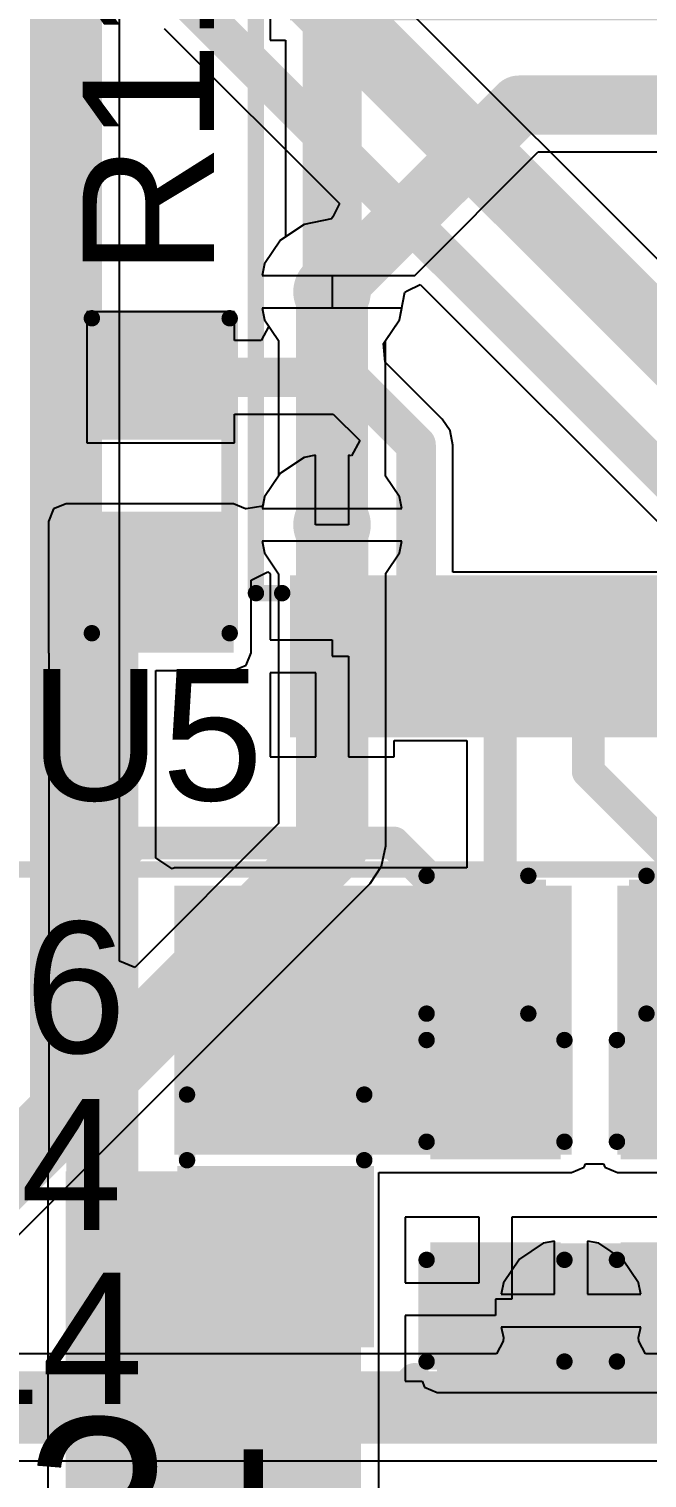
# Model space of a CAD drawing. Header units: millimetres. Extents: x -0.26 to 4.68, y -0.29 to 2.93.
# Drawn here: x 2.2447 to 2.433, y 0.4534 to 0.8951 of the extents above; entities that cross this region are included whole.
import ezdxf

# ---------------------------------------------------------------- set-up
doc = ezdxf.new("R2010")
doc.units = ezdxf.units.MM
doc.header["$MEASUREMENT"] = 0
for name, color, linetype in [('BottomLayer', 5, 'Continuous'), ('BottomSolder', 6, 'Continuous'), ('Mechanical1', 6, 'Continuous'), ('TopLayer', 1, 'Continuous'), ('TopOverlay', 2, 'Continuous'), ('TopPaste', 8, 'Continuous'), ('TopSolder', 216, 'Continuous'), ('ViaHoleLayer', 16, 'Continuous')]:
    doc.layers.add(name, color=color, linetype=linetype)
doc.styles.add('Arial', font='arial.ttf', dxfattribs={"height": 0.2})

# ---------------------------------------------------------------- blocks, each defined once
blk = doc.blocks.new('14_TSSOP_32')
at = {"layer": 'TopLayer'}
for points in [[(-0.12992, 0.08563), (-0.08858, 0.08563), (-0.08858, 0.06791), (-0.12992, 0.06791)], [(0.08858, 0.08563), (0.12992, 0.08563), (0.12992, 0.06791), (0.08858, 0.06791)], [(-0.12992, 0.06004), (-0.08858, 0.06004), (-0.08858, 0.04232), (-0.12992, 0.04232)], [(0.08858, 0.06004), (0.12992, 0.06004), (0.12992, 0.04232), (0.08858, 0.04232)], [(-0.12992, 0.03445), (-0.08858, 0.03445), (-0.08858, 0.01673), (-0.12992, 0.01673)], [(0.08858, 0.03445), (0.12992, 0.03445), (0.12992, 0.01673), (0.08858, 0.01673)], [(-0.12992, 0.00886), (-0.08858, 0.00886), (-0.08858, -0.00886), (-0.12992, -0.00886)], [(0.08858, 0.00886), (0.12992, 0.00886), (0.12992, -0.00886), (0.08858, -0.00886)], [(-0.12992, -0.01673), (-0.08858, -0.01673), (-0.08858, -0.03445), (-0.12992, -0.03445)], [(0.08858, -0.01673), (0.12992, -0.01673), (0.12992, -0.03445), (0.08858, -0.03445)], [(-0.12992, -0.04232), (-0.08858, -0.04232), (-0.08858, -0.06004), (-0.12992, -0.06004)], [(0.08858, -0.04232), (0.12992, -0.04232), (0.12992, -0.06004), (0.08858, -0.06004)], [(-0.12992, -0.06791), (-0.08858, -0.06791), (-0.08858, -0.08563), (-0.12992, -0.08563)], [(0.08858, -0.06791), (0.12992, -0.06791), (0.12992, -0.08563), (0.08858, -0.08563)]]:
    blk.add_hatch(color=1, dxfattribs=at).paths.add_polyline_path(points)
at = {"layer": 'TopOverlay'}
blk.add_hatch(color=2, dxfattribs=at).paths.add_polyline_path([(-0.08403, 0.068), (-0.07303, 0.068), (-0.07303, 0.086), (-0.08403, 0.086)])
at = {"layer": 'TopPaste'}
for points in [[(-0.12992, 0.08563), (-0.08858, 0.08563), (-0.08858, 0.06791), (-0.12992, 0.06791)], [(0.08858, 0.08563), (0.12992, 0.08563), (0.12992, 0.06791), (0.08858, 0.06791)], [(-0.12992, 0.06004), (-0.08858, 0.06004), (-0.08858, 0.04232), (-0.12992, 0.04232)], [(0.08858, 0.06004), (0.12992, 0.06004), (0.12992, 0.04232), (0.08858, 0.04232)], [(-0.12992, 0.03445), (-0.08858, 0.03445), (-0.08858, 0.01673), (-0.12992, 0.01673)], [(0.08858, 0.03445), (0.12992, 0.03445), (0.12992, 0.01673), (0.08858, 0.01673)], [(-0.12992, 0.00886), (-0.08858, 0.00886), (-0.08858, -0.00886), (-0.12992, -0.00886)], [(0.08858, 0.00886), (0.12992, 0.00886), (0.12992, -0.00886), (0.08858, -0.00886)], [(-0.12992, -0.01673), (-0.08858, -0.01673), (-0.08858, -0.03445), (-0.12992, -0.03445)], [(0.08858, -0.01673), (0.12992, -0.01673), (0.12992, -0.03445), (0.08858, -0.03445)], [(-0.12992, -0.04232), (-0.08858, -0.04232), (-0.08858, -0.06004), (-0.12992, -0.06004)], [(0.08858, -0.04232), (0.12992, -0.04232), (0.12992, -0.06004), (0.08858, -0.06004)], [(-0.12992, -0.06791), (-0.08858, -0.06791), (-0.08858, -0.08563), (-0.12992, -0.08563)], [(0.08858, -0.06791), (0.12992, -0.06791), (0.12992, -0.08563), (0.08858, -0.08563)]]:
    blk.add_hatch(color=8, dxfattribs=at).paths.add_polyline_path(points)
at = {"layer": 'TopSolder'}
for points in [[(-0.13392, 0.08963), (-0.08458, 0.08963), (-0.08458, 0.06391), (-0.13392, 0.06391)], [(0.08458, 0.08963), (0.13392, 0.08963), (0.13392, 0.06391), (0.08458, 0.06391)], [(-0.13392, 0.06404), (-0.08458, 0.06404), (-0.08458, 0.03832), (-0.13392, 0.03832)], [(0.08458, 0.06404), (0.13392, 0.06404), (0.13392, 0.03832), (0.08458, 0.03832)], [(-0.13392, 0.03845), (-0.08458, 0.03845), (-0.08458, 0.01273), (-0.13392, 0.01273)], [(0.08458, 0.03845), (0.13392, 0.03845), (0.13392, 0.01273), (0.08458, 0.01273)], [(-0.13392, 0.01286), (-0.08458, 0.01286), (-0.08458, -0.01286), (-0.13392, -0.01286)], [(0.08458, 0.01286), (0.13392, 0.01286), (0.13392, -0.01286), (0.08458, -0.01286)], [(-0.13392, -0.01273), (-0.08458, -0.01273), (-0.08458, -0.03845), (-0.13392, -0.03845)], [(0.08458, -0.01273), (0.13392, -0.01273), (0.13392, -0.03845), (0.08458, -0.03845)], [(-0.13392, -0.03832), (-0.08458, -0.03832), (-0.08458, -0.06404), (-0.13392, -0.06404)], [(0.08458, -0.03832), (0.13392, -0.03832), (0.13392, -0.06404), (0.08458, -0.06404)], [(-0.13392, -0.06391), (-0.08458, -0.06391), (-0.08458, -0.08963), (-0.13392, -0.08963)], [(0.08458, -0.06391), (0.13392, -0.06391), (0.13392, -0.08963), (0.08458, -0.08963)]]:
    blk.add_hatch(color=216, dxfattribs=at).paths.add_polyline_path(points)
at = {"layer": 'TopOverlay'}
for points, const_width in [([(-0.09, 0.1), (-0.09, 0.092)], 0.005), ([(-0.09, 0.1), (0.09, 0.1)], 0.005), ([(0.09, 0.1), (0.09, 0.092)], 0.005), ([(-0.141, 0.082), (-0.141, 0.072)], 0.00787), ([(-0.141, 0.082), (-0.136, 0.077)], 0.00787), ([(-0.136, 0.077), (-0.141, 0.072)], 0.00787), ([(-0.09, -0.092), (-0.09, -0.1)], 0.005), ([(0.09, -0.092), (0.09, -0.1)], 0.005), ([(-0.09, -0.1), (0.09, -0.1)], 0.005)]:
    blk.add_lwpolyline(points, dxfattribs=dict(at, const_width=const_width))
for points, const_width in [([(-0.09125, 0.1, 1), (-0.08875, 0.1, 1)], 0.0025), ([(-0.09125, 0.1, 1), (-0.08875, 0.1, 1)], 0.0025), ([(0.08875, 0.1, 1), (0.09125, 0.1, 1)], 0.0025), ([(0.08875, 0.1, 1), (0.09125, 0.1, 1)], 0.0025), ([(-0.09125, 0.092, 1), (-0.08875, 0.092, 1)], 0.0025), ([(0.08875, 0.092, 1), (0.09125, 0.092, 1)], 0.0025), ([(-0.14297, 0.082, 1), (-0.13903, 0.082, 1)], 0.00394), ([(-0.14297, 0.082, 1), (-0.13903, 0.082, 1)], 0.00394), ([(-0.13797, 0.077, 1), (-0.13403, 0.077, 1)], 0.00394), ([(-0.13797, 0.077, 1), (-0.13403, 0.077, 1)], 0.00394), ([(-0.14297, 0.072, 1), (-0.13903, 0.072, 1)], 0.00394), ([(-0.14297, 0.072, 1), (-0.13903, 0.072, 1)], 0.00394), ([(-0.09125, -0.092, 1), (-0.08875, -0.092, 1)], 0.0025), ([(0.08875, -0.092, 1), (0.09125, -0.092, 1)], 0.0025), ([(-0.09125, -0.1, 1), (-0.08875, -0.1, 1)], 0.0025), ([(-0.09125, -0.1, 1), (-0.08875, -0.1, 1)], 0.0025), ([(0.08875, -0.1, 1), (0.09125, -0.1, 1)], 0.0025), ([(0.08875, -0.1, 1), (0.09125, -0.1, 1)], 0.0025)]:
    blk.add_lwpolyline(points, format="xyb", close=True, dxfattribs=dict(at, const_width=const_width))
blk = doc.blocks.new('R___0603_72')
at = {"layer": 'TopLayer'}
for points in [[(-0.015, 0.0175), (-0.015, -0.0175), (-0.045, -0.0175), (-0.045, 0.0175)], [(0.045, 0.0175), (0.045, -0.0175), (0.015, -0.0175), (0.015, 0.0175)]]:
    blk.add_hatch(color=1, dxfattribs=at).paths.add_polyline_path(points)
at = {"layer": 'TopPaste'}
for points in [[(-0.015, 0.0175), (-0.015, -0.0175), (-0.045, -0.0175), (-0.045, 0.0175)], [(0.045, 0.0175), (0.045, -0.0175), (0.015, -0.0175), (0.015, 0.0175)]]:
    blk.add_hatch(color=8, dxfattribs=at).paths.add_polyline_path(points)
at = {"layer": 'TopSolder'}
for points in [[(-0.011, 0.0215), (-0.011, -0.0215), (-0.049, -0.0215), (-0.049, 0.0215)], [(0.049, 0.0215), (0.049, -0.0215), (0.011, -0.0215), (0.011, 0.0215)]]:
    blk.add_hatch(color=216, dxfattribs=at).paths.add_polyline_path(points)
at = {"layer": 'TopOverlay', "const_width": 0.005}
for points in [[(-0.048, 0.021), (0.048, 0.021)], [(-0.048, 0.021), (-0.048, -0.021)], [(0.048, 0.021), (0.048, -0.021)], [(-0.048, -0.021), (0.048, -0.021)]]:
    blk.add_lwpolyline(points, dxfattribs=at)
at = {"layer": 'TopOverlay', "const_width": 0.0025}
for points in [[(-0.04925, 0.021, 1), (-0.04675, 0.021, 1)], [(-0.04925, 0.021, 1), (-0.04675, 0.021, 1)], [(0.04675, 0.021, 1), (0.04925, 0.021, 1)], [(0.04675, 0.021, 1), (0.04925, 0.021, 1)], [(-0.04925, -0.021, 1), (-0.04675, -0.021, 1)], [(-0.04925, -0.021, 1), (-0.04675, -0.021, 1)], [(0.04675, -0.021, 1), (0.04925, -0.021, 1)], [(0.04675, -0.021, 1), (0.04925, -0.021, 1)]]:
    blk.add_lwpolyline(points, format="xyb", close=True, dxfattribs=at)
blk = doc.blocks.new('ZIO_101954_95')
at = {"layer": 'Mechanical1', "const_width": 0.005}
blk.add_lwpolyline([(-0.719, -1.74), (0.719, -1.74)], dxfattribs=at)
blk = doc.blocks.new('1_5_____RGB_OLED_97')
at = {"layer": 'Mechanical1', "const_width": 0.005}
blk.add_lwpolyline([(-0.74, 0.11), (-0.74, -1.666)], dxfattribs=at)
blk = doc.blocks.new('I___0805_115')
at = {"layer": 'TopLayer'}
for points in [[(-0.06299, 0.02598), (-0.01575, 0.02598), (-0.01575, -0.02598), (-0.06299, -0.02598)], [(0.01575, 0.02598), (0.06299, 0.02598), (0.06299, -0.02598), (0.01575, -0.02598)]]:
    blk.add_hatch(color=1, dxfattribs=at).paths.add_polyline_path(points)
at = {"layer": 'TopPaste'}
for points in [[(-0.06299, 0.02598), (-0.01575, 0.02598), (-0.01575, -0.02598), (-0.06299, -0.02598)], [(0.01575, 0.02598), (0.06299, 0.02598), (0.06299, -0.02598), (0.01575, -0.02598)]]:
    blk.add_hatch(color=8, dxfattribs=at).paths.add_polyline_path(points)
at = {"layer": 'TopSolder'}
for points in [[(-0.06699, 0.02998), (-0.01175, 0.02998), (-0.01175, -0.02998), (-0.06699, -0.02998)], [(0.01175, 0.02998), (0.06699, 0.02998), (0.06699, -0.02998), (0.01175, -0.02998)]]:
    blk.add_hatch(color=216, dxfattribs=at).paths.add_polyline_path(points)
at = {"layer": 'TopOverlay', "const_width": 0.005}
for points in [[(-0.01, 0.027), (0.01, 0.027)], [(-0.01, -0.027), (0.01, -0.027)]]:
    blk.add_lwpolyline(points, dxfattribs=at)
at = {"layer": 'TopOverlay', "const_width": 0.0025}
for points in [[(-0.01125, 0.027, 1), (-0.00875, 0.027, 1)], [(0.00875, 0.027, 1), (0.01125, 0.027, 1)], [(-0.01125, -0.027, 1), (-0.00875, -0.027, 1)], [(0.00875, -0.027, 1), (0.01125, -0.027, 1)]]:
    blk.add_lwpolyline(points, format="xyb", close=True, dxfattribs=at)
blk = doc.blocks.new('C___0603_183')
at = {"layer": 'TopLayer'}
for points in [[(-0.015, 0.0175), (-0.015, -0.0175), (-0.045, -0.0175), (-0.045, 0.0175)], [(0.045, 0.0175), (0.045, -0.0175), (0.015, -0.0175), (0.015, 0.0175)]]:
    blk.add_hatch(color=1, dxfattribs=at).paths.add_polyline_path(points)
at = {"layer": 'TopPaste'}
for points in [[(-0.015, 0.0175), (-0.015, -0.0175), (-0.045, -0.0175), (-0.045, 0.0175)], [(0.045, 0.0175), (0.045, -0.0175), (0.015, -0.0175), (0.015, 0.0175)]]:
    blk.add_hatch(color=8, dxfattribs=at).paths.add_polyline_path(points)
at = {"layer": 'TopSolder'}
for points in [[(-0.01264, 0.01986), (-0.01264, -0.01986), (-0.04736, -0.01986), (-0.04736, 0.01986)], [(0.04736, 0.01986), (0.04736, -0.01986), (0.01264, -0.01986), (0.01264, 0.01986)]]:
    blk.add_hatch(color=216, dxfattribs=at).paths.add_polyline_path(points)
at = {"layer": 'TopOverlay', "const_width": 0.005}
for points in [[(-0.018, 0.021), (-0.049, 0.021)], [(-0.049, -0.021), (-0.049, 0.021)], [(0.049, 0.021), (0.018, 0.021)], [(0.049, -0.021), (0.049, 0.021)], [(-0.018, -0.021), (-0.049, -0.021)], [(0.049, -0.021), (0.018, -0.021)]]:
    blk.add_lwpolyline(points, dxfattribs=at)
at = {"layer": 'TopOverlay', "const_width": 0.0025}
for points in [[(-0.05025, 0.021, 1), (-0.04775, 0.021, 1)], [(-0.05025, 0.021, 1), (-0.04775, 0.021, 1)], [(-0.01925, 0.021, 1), (-0.01675, 0.021, 1)], [(0.01675, 0.021, 1), (0.01925, 0.021, 1)], [(0.04775, 0.021, 1), (0.05025, 0.021, 1)], [(0.04775, 0.021, 1), (0.05025, 0.021, 1)], [(-0.05025, -0.021, 1), (-0.04775, -0.021, 1)], [(-0.05025, -0.021, 1), (-0.04775, -0.021, 1)], [(-0.01925, -0.021, 1), (-0.01675, -0.021, 1)], [(0.01675, -0.021, 1), (0.01925, -0.021, 1)], [(0.04775, -0.021, 1), (0.05025, -0.021, 1)], [(0.04775, -0.021, 1), (0.05025, -0.021, 1)]]:
    blk.add_lwpolyline(points, format="xyb", close=True, dxfattribs=at)
blk = doc.blocks.new('C___0603_185')
at = {"layer": 'TopLayer'}
for points in [[(-0.015, 0.0175), (-0.015, -0.0175), (-0.045, -0.0175), (-0.045, 0.0175)], [(0.045, 0.0175), (0.045, -0.0175), (0.015, -0.0175), (0.015, 0.0175)]]:
    blk.add_hatch(color=1, dxfattribs=at).paths.add_polyline_path(points)
at = {"layer": 'TopPaste'}
for points in [[(-0.015, 0.0175), (-0.015, -0.0175), (-0.045, -0.0175), (-0.045, 0.0175)], [(0.045, 0.0175), (0.045, -0.0175), (0.015, -0.0175), (0.015, 0.0175)]]:
    blk.add_hatch(color=8, dxfattribs=at).paths.add_polyline_path(points)
at = {"layer": 'TopSolder'}
for points in [[(-0.01264, 0.01986), (-0.01264, -0.01986), (-0.04736, -0.01986), (-0.04736, 0.01986)], [(0.04736, 0.01986), (0.04736, -0.01986), (0.01264, -0.01986), (0.01264, 0.01986)]]:
    blk.add_hatch(color=216, dxfattribs=at).paths.add_polyline_path(points)
at = {"layer": 'TopOverlay', "const_width": 0.005}
for points in [[(-0.049, 0.021), (-0.018, 0.021)], [(-0.049, -0.021), (-0.049, 0.021)], [(0.018, 0.021), (0.049, 0.021)], [(0.049, -0.021), (0.049, 0.021)], [(-0.049, -0.021), (-0.018, -0.021)], [(0.018, -0.021), (0.049, -0.021)]]:
    blk.add_lwpolyline(points, dxfattribs=at)
at = {"layer": 'TopOverlay', "const_width": 0.0025}
for points in [[(-0.05025, 0.021, 1), (-0.04775, 0.021, 1)], [(-0.05025, 0.021, 1), (-0.04775, 0.021, 1)], [(-0.01925, 0.021, 1), (-0.01675, 0.021, 1)], [(0.01675, 0.021, 1), (0.01925, 0.021, 1)], [(0.04775, 0.021, 1), (0.05025, 0.021, 1)], [(0.04775, 0.021, 1), (0.05025, 0.021, 1)], [(-0.05025, -0.021, 1), (-0.04775, -0.021, 1)], [(-0.05025, -0.021, 1), (-0.04775, -0.021, 1)], [(-0.01925, -0.021, 1), (-0.01675, -0.021, 1)], [(0.01675, -0.021, 1), (0.01925, -0.021, 1)], [(0.04775, -0.021, 1), (0.05025, -0.021, 1)], [(0.04775, -0.021, 1), (0.05025, -0.021, 1)]]:
    blk.add_lwpolyline(points, format="xyb", close=True, dxfattribs=at)
blk = doc.blocks.new('C___0603_187')
at = {"layer": 'TopLayer'}
for points in [[(-0.015, 0.0175), (-0.015, -0.0175), (-0.045, -0.0175), (-0.045, 0.0175)], [(0.045, 0.0175), (0.045, -0.0175), (0.015, -0.0175), (0.015, 0.0175)]]:
    blk.add_hatch(color=1, dxfattribs=at).paths.add_polyline_path(points)
at = {"layer": 'TopPaste'}
for points in [[(-0.015, 0.0175), (-0.015, -0.0175), (-0.045, -0.0175), (-0.045, 0.0175)], [(0.045, 0.0175), (0.045, -0.0175), (0.015, -0.0175), (0.015, 0.0175)]]:
    blk.add_hatch(color=8, dxfattribs=at).paths.add_polyline_path(points)
at = {"layer": 'TopSolder'}
for points in [[(-0.01264, 0.01986), (-0.01264, -0.01986), (-0.04736, -0.01986), (-0.04736, 0.01986)], [(0.04736, 0.01986), (0.04736, -0.01986), (0.01264, -0.01986), (0.01264, 0.01986)]]:
    blk.add_hatch(color=216, dxfattribs=at).paths.add_polyline_path(points)
at = {"layer": 'TopOverlay', "const_width": 0.005}
for points in [[(-0.049, 0.021), (-0.018, 0.021)], [(-0.049, 0.021), (-0.049, -0.021)], [(0.018, 0.021), (0.049, 0.021)], [(0.049, 0.021), (0.049, -0.021)], [(-0.049, -0.021), (-0.018, -0.021)], [(0.018, -0.021), (0.049, -0.021)]]:
    blk.add_lwpolyline(points, dxfattribs=at)
at = {"layer": 'TopOverlay', "const_width": 0.0025}
for points in [[(-0.05025, 0.021, 1), (-0.04775, 0.021, 1)], [(-0.05025, 0.021, 1), (-0.04775, 0.021, 1)], [(-0.01925, 0.021, 1), (-0.01675, 0.021, 1)], [(0.01675, 0.021, 1), (0.01925, 0.021, 1)], [(0.04775, 0.021, 1), (0.05025, 0.021, 1)], [(0.04775, 0.021, 1), (0.05025, 0.021, 1)], [(-0.05025, -0.021, 1), (-0.04775, -0.021, 1)], [(-0.05025, -0.021, 1), (-0.04775, -0.021, 1)], [(-0.01925, -0.021, 1), (-0.01675, -0.021, 1)], [(0.01675, -0.021, 1), (0.01925, -0.021, 1)], [(0.04775, -0.021, 1), (0.05025, -0.021, 1)], [(0.04775, -0.021, 1), (0.05025, -0.021, 1)]]:
    blk.add_lwpolyline(points, format="xyb", close=True, dxfattribs=at)

msp = doc.modelspace()

# ---------------------------------------------------------------- hatches: boundary and pattern name
at = {"layer": 'BottomLayer'}
h = msp.add_hatch(color=5, dxfattribs=at)
edge = h.paths.add_edge_path()
edge.add_arc((2.337, 0.815), 0.01181, 0, 360)
h = msp.add_hatch(color=5, dxfattribs=at)
edge = h.paths.add_edge_path()
edge.add_arc((2.337, 0.744), 0.01181, 0, 360)
h = msp.add_hatch(color=5, dxfattribs=at)
edge = h.paths.add_edge_path()
edge.add_arc((2.40982, 0.50445), 0.01181, 0, 360)
at = {"layer": 'BottomSolder'}
h = msp.add_hatch(color=6, dxfattribs=at)
edge = h.paths.add_edge_path()
edge.add_arc((2.337, 0.815), 0.00591, 0, 360)
h = msp.add_hatch(color=6, dxfattribs=at)
edge = h.paths.add_edge_path()
edge.add_arc((2.337, 0.744), 0.00591, 0, 360)
h = msp.add_hatch(color=6, dxfattribs=at)
edge = h.paths.add_edge_path()
edge.add_arc((2.40982, 0.50445), 0.00591, 0, 360)
at = {"layer": 'TopLayer'}
h = msp.add_hatch(color=1, dxfattribs=at)
edge = h.paths.add_edge_path()
edge.add_arc((2.337, 0.815), 0.01181, 0, 360)
h = msp.add_hatch(color=1, dxfattribs=at)
edge = h.paths.add_edge_path()
edge.add_arc((2.337, 0.744), 0.01181, 0, 360)
for points in [[(2.256, 0.705), (2.307, 0.705), (2.307, 0.745), (2.256, 0.745)], [(2.41, 0.634), (2.289, 0.634), (2.289, 0.552), (2.41, 0.552)], [(2.42396, 0.616), (2.465, 0.616), (2.465, 0.634), (2.42396, 0.634)], [(2.42396, 0.552), (2.536, 0.552), (2.536, 0.62495), (2.42396, 0.62495)], [(2.34582, 0.54695), (2.25582, 0.54695), (2.25582, 0.29895), (2.34582, 0.29895)], [(2.369, 0.48495), (2.465, 0.48495), (2.465, 0.52495), (2.369, 0.52495)]]:
    msp.add_hatch(color=1, dxfattribs=at).paths.add_polyline_path(points)
h = msp.add_hatch(color=1, dxfattribs=at)
edge = h.paths.add_edge_path()
edge.add_arc((2.40982, 0.50445), 0.01181, 0, 360)
at = {"layer": 'TopSolder'}
h = msp.add_hatch(color=216, dxfattribs=at)
edge = h.paths.add_edge_path()
edge.add_arc((2.337, 0.815), 0.00591, 0, 360)
h = msp.add_hatch(color=216, dxfattribs=at)
edge = h.paths.add_edge_path()
edge.add_arc((2.337, 0.744), 0.00591, 0, 360)
h = msp.add_hatch(color=216, dxfattribs=at)
edge = h.paths.add_edge_path()
edge.add_arc((2.40982, 0.50445), 0.00591, 0, 360)
at = {"layer": 'ViaHoleLayer'}
h = msp.add_hatch(color=16, dxfattribs=at)
edge = h.paths.add_edge_path()
edge.add_arc((2.337, 0.815), 0.00591, 0, 360)
h = msp.add_hatch(color=16, dxfattribs=at)
edge = h.paths.add_edge_path()
edge.add_arc((2.337, 0.744), 0.00591, 0, 360)
h = msp.add_hatch(color=16, dxfattribs=at)
edge = h.paths.add_edge_path()
edge.add_arc((2.40982, 0.50445), 0.00591, 0, 360)

# ---------------------------------------------------------------- linework, layer by layer
at = {"layer": 'BottomLayer'}
for p, q in [((2.27225, 0.61098), (2.27225, 1.17062)), ((2.45376, 0.80731), (2.34414, 0.91693)), ((2.28589, 0.89525), (2.33925, 0.84189)), ((2.33925, 0.84189), (2.33729, 0.83785)), ((2.32849, 0.83555), (2.32128, 0.83072)), ((2.33686, 0.83721), (2.32849, 0.83555)), ((2.33729, 0.83785), (2.33686, 0.83721)), ((2.32128, 0.83072), (2.31645, 0.82351)), ((2.31645, 0.82351), (2.31576, 0.82)), ((2.31576, 0.82), (2.337, 0.82)), ((2.337, 0.82), (2.337, 0.81)), ((2.35985, 0.81529), (2.36389, 0.81725)), ((2.36389, 0.81725), (2.47507, 0.70607)), ((2.35755, 0.80649), (2.35921, 0.81486)), ((2.35921, 0.81486), (2.35985, 0.81529)), ((2.337, 0.81), (2.31576, 0.81)), ((2.31576, 0.81), (2.31645, 0.80649)), ((2.31645, 0.80649), (2.32069, 0.80016)), ((2.35331, 0.80016), (2.35755, 0.80649)), ((2.32069, 0.80016), (2.32069, 0.75884)), ((2.35331, 0.75884), (2.35331, 0.80016)), ((2.32069, 0.75884), (2.31645, 0.75251)), ((2.35755, 0.75251), (2.35331, 0.75884)), ((2.31645, 0.75251), (2.31576, 0.749)), ((2.35824, 0.749), (2.35755, 0.75251)), ((2.31576, 0.749), (2.35824, 0.749)), ((2.35824, 0.739), (2.31576, 0.739)), ((2.31576, 0.739), (2.31645, 0.73549)), ((2.35755, 0.73549), (2.35824, 0.739)), ((2.31645, 0.73549), (2.32074, 0.72908)), ((2.35336, 0.72923), (2.35755, 0.73549)), ((2.32074, 0.72908), (2.32074, 0.65293)), ((2.35336, 0.64618), (2.35336, 0.72923)), ((2.32074, 0.65293), (2.27687, 0.60906)), ((2.35212, 0.63993), (2.35336, 0.64618)), ((2.34859, 0.63464), (2.35212, 0.63993)), ((2.26747, 0.55352), (2.34859, 0.63464)), ((2.27687, 0.60906), (2.27225, 0.61098)), ((2.21021, 0.49626), (2.26747, 0.55352)), ((2.40482, 0.52569), (2.40131, 0.52499)), ((2.40482, 0.50945), (2.40482, 0.52569)), ((2.41833, 0.52499), (2.41482, 0.52569)), ((2.41482, 0.52569), (2.41482, 0.50945)), ((2.40131, 0.52499), (2.3941, 0.52017)), ((2.42555, 0.52017), (2.41833, 0.52499)), ((2.3941, 0.52017), (2.38928, 0.51296)), ((2.43037, 0.51296), (2.42555, 0.52017)), ((2.38928, 0.51296), (2.38858, 0.50945)), ((2.43107, 0.50945), (2.43037, 0.51296)), ((2.38858, 0.50945), (2.40482, 0.50945)), ((2.41482, 0.50945), (2.43107, 0.50945)), ((2.43107, 0.49945), (2.38858, 0.49945)), ((2.38858, 0.49945), (2.38921, 0.49626)), ((2.43043, 0.49626), (2.43107, 0.49945)), ((2.38919, 0.49518), (2.3871, 0.49126)), ((2.38921, 0.49626), (2.38919, 0.49518)), ((2.43046, 0.49518), (2.43043, 0.49626)), ((2.43255, 0.49126), (2.43046, 0.49518)), ((2.3871, 0.49126), (2.21228, 0.49126)), ((2.64727, 0.49126), (2.43255, 0.49126)), ((2.0029, 0.45864), (3.22484, 0.45864))]:
    msp.add_line(p, q, dxfattribs=at)
for points, const_width in [([(2.25593, 0.56506), (2.25593, 1.44011)], 0.022), ([(2.32782, 0.91018), (2.447, 0.791)], 0.022), ([(2.29382, 0.90318), (2.483, 0.714)], 0.012), ([(2.337, 0.744), (2.337, 0.815)], 0.022), ([(2.337, 0.744), (2.33705, 0.74395)], 0.022), ([(2.33705, 0.64618), (2.33705, 0.74395)], 0.022), ([(2.25593, 0.56506), (2.33705, 0.64618)], 0.022), ([(2.19532, 0.50445), (2.25593, 0.56506)], 0.022), ([(1.99905, 0.47495), (2.69319, 0.47495)], 0.022)]:
    msp.add_lwpolyline(points, dxfattribs=dict(at, const_width=const_width))
at = {"layer": 'BottomLayer', "const_width": 0.011}
for points in [[(2.3315, 0.815, 1), (2.3425, 0.815, 1)], [(2.3315, 0.744, 1), (2.3425, 0.744, 1)], [(2.3315, 0.744, 1), (2.3425, 0.744, 1)], [(2.33155, 0.74395, 1), (2.34255, 0.74395, 1)], [(2.33155, 0.74395, 1), (2.34255, 0.74395, 1)], [(2.33155, 0.64618, 1), (2.34255, 0.64618, 1)], [(2.33155, 0.64618, 1), (2.34255, 0.64618, 1)], [(2.25043, 0.56506, 1), (2.26143, 0.56506, 1)], [(2.25043, 0.56506, 1), (2.26143, 0.56506, 1)], [(2.25043, 0.56506, 1), (2.26143, 0.56506, 1)]]:
    msp.add_lwpolyline(points, format="xyb", close=True, dxfattribs=at)
at = {"layer": 'TopLayer'}
for p, q in [((2.31819, 0.91741), (2.31819, 0.89174)), ((2.31819, 0.89174), (2.32278, 0.89174)), ((2.32278, 0.89174), (2.32278, 0.83173)), ((2.36219, 0.82), (2.39986, 0.85767)), ((2.39986, 0.85767), (2.5165, 0.85767)), ((2.32128, 0.83072), (2.31645, 0.82351)), ((2.32278, 0.83173), (2.32128, 0.83072)), ((2.31645, 0.82351), (2.31576, 0.82)), ((2.31576, 0.82), (2.36219, 0.82)), ((2.30732, 0.80895), (2.26232, 0.80895)), ((2.26232, 0.80895), (2.26232, 0.76895)), ((2.30732, 0.80016), (2.30732, 0.80895)), ((2.35824, 0.81), (2.31576, 0.81)), ((2.31576, 0.81), (2.31645, 0.80649)), ((2.35755, 0.80649), (2.35824, 0.81)), ((2.31773, 0.80457), (2.31538, 0.80016)), ((2.31645, 0.80649), (2.31773, 0.80457)), ((2.35272, 0.79928), (2.35755, 0.80649)), ((2.31538, 0.80016), (2.30732, 0.80016)), ((2.35322, 0.79359), (2.35272, 0.79928)), ((2.37057, 0.77624), (2.35322, 0.79359)), ((2.30732, 0.76895), (2.30732, 0.77773)), ((2.30732, 0.77773), (2.33736, 0.77773)), ((2.33736, 0.77773), (2.34543, 0.76966)), ((2.373, 0.7726), (2.37057, 0.77624)), ((2.37057, 0.77624), (2.37057, 0.77624)), ((2.26232, 0.76895), (2.30732, 0.76895)), ((2.34543, 0.76966), (2.34297, 0.76505)), ((2.37386, 0.76831), (2.373, 0.7726)), ((2.32849, 0.76455), (2.32128, 0.75972)), ((2.332, 0.76524), (2.32849, 0.76455)), ((2.332, 0.744), (2.332, 0.76524)), ((2.34297, 0.76505), (2.342, 0.76524)), ((2.342, 0.76524), (2.342, 0.744)), ((2.37386, 0.72958), (2.37386, 0.76831)), ((2.37386, 0.76831), (2.37386, 0.76831)), ((2.32128, 0.75972), (2.31645, 0.75251)), ((2.31645, 0.75251), (2.31589, 0.74967)), ((2.25217, 0.74883), (2.25059, 0.745)), ((2.256, 0.75041), (2.25217, 0.74883)), ((2.307, 0.75041), (2.256, 0.75041)), ((2.31064, 0.7489), (2.307, 0.75041)), ((2.31087, 0.74883), (2.31064, 0.7489)), ((2.31589, 0.74967), (2.31087, 0.74883)), ((2.25059, 0.745), (2.25059, 0.705)), ((2.342, 0.744), (2.332, 0.744)), ((2.31241, 0.72713), (2.31741, 0.72965)), ((2.31741, 0.72965), (2.31819, 0.72907)), ((2.31819, 0.72907), (2.31819, 0.70891)), ((2.47573, 0.72958), (2.37386, 0.72958)), ((2.31241, 0.705), (2.31241, 0.72713)), ((2.31819, 0.70891), (2.33705, 0.70891)), ((2.33705, 0.70891), (2.33705, 0.70391)), ((2.25059, 0.705), (2.25069, 0.70476)), ((2.25069, 0.70476), (2.25069, 0.54761)), ((2.31083, 0.70117), (2.31241, 0.705)), ((2.33705, 0.70391), (2.34205, 0.70391)), ((2.34205, 0.70391), (2.34205, 0.67324)), ((2.28331, 0.64247), (2.28331, 0.69959)), ((2.28331, 0.69959), (2.307, 0.69959)), ((2.307, 0.69959), (2.31083, 0.70117)), ((2.33205, 0.69891), (2.31819, 0.69891)), ((2.31819, 0.69891), (2.31819, 0.67324)), ((2.33205, 0.67324), (2.33205, 0.69891)), ((2.35591, 0.67324), (2.35591, 0.67824)), ((2.35591, 0.67824), (2.37804, 0.67824)), ((2.37804, 0.67824), (2.37804, 0.63941)), ((2.31819, 0.67324), (2.33205, 0.67324)), ((2.34205, 0.67324), (2.35591, 0.67324)), ((2.28831, 0.63913), (2.28331, 0.64247)), ((2.289, 0.63941), (2.28831, 0.63913)), ((2.37804, 0.63941), (2.289, 0.63941)), ((2.41, 0.54659), (2.41383, 0.54817)), ((2.41383, 0.54817), (2.41428, 0.54925)), ((2.41428, 0.54925), (2.41969, 0.54925)), ((2.41969, 0.54925), (2.42013, 0.54817)), ((2.42013, 0.54817), (2.42396, 0.54659)), ((2.25069, 0.54761), (2.25041, 0.54695)), ((2.25041, 0.54695), (2.25041, 0.35007)), ((2.35123, 0.41136), (2.35123, 0.54659)), ((2.35123, 0.54659), (2.41, 0.54659)), ((2.42396, 0.54659), (2.47135, 0.54659)), ((2.38182, 0.53295), (2.35932, 0.53295)), ((2.35932, 0.53295), (2.35932, 0.51295)), ((2.38182, 0.51295), (2.38182, 0.53295)), ((2.41432, 0.53295), (2.39182, 0.53295)), ((2.39182, 0.53295), (2.39182, 0.50795)), ((2.41732, 0.53295), (2.41432, 0.53295)), ((2.41432, 0.53295), (2.41432, 0.53295)), ((2.43982, 0.53295), (2.41732, 0.53295)), ((2.41732, 0.53295), (2.41732, 0.53295)), ((2.35932, 0.51295), (2.38182, 0.51295)), ((2.39182, 0.50795), (2.38682, 0.50795)), ((2.38682, 0.50795), (2.38682, 0.50295)), ((2.38682, 0.50295), (2.35932, 0.50295)), ((2.35932, 0.50295), (2.35932, 0.48295)), ((2.35932, 0.48295), (2.36442, 0.48295)), ((2.36442, 0.48295), (2.36518, 0.48112)), ((2.36518, 0.48112), (2.369, 0.47954)), ((2.369, 0.47954), (2.465, 0.47954))]:
    msp.add_line(p, q, dxfattribs=at)
for points, const_width in [([(2.33705, 0.81505), (2.33705, 0.90941)], 0.018), ([(2.33705, 0.81505), (2.39395, 0.87195)], 0.018), ([(2.39395, 0.87195), (2.544, 0.87195)], 0.018), ([(2.337, 0.815), (2.33705, 0.81505)], 0.018), ([(2.28482, 0.78895), (2.342, 0.78895)], 0.012), ([(2.342, 0.78895), (2.36264, 0.76831)], 0.012), ([(2.36264, 0.69091), (2.36264, 0.76831)], 0.012), ([(2.337, 0.744), (2.33703, 0.74397)], 0.018), ([(2.33703, 0.70393), (2.33703, 0.74397)], 0.018), ([(2.267, 0.71363), (2.28232, 0.72895)], 0.022), ([(2.28232, 0.72895), (2.28482, 0.72895)], 0.022), ([(2.267, 0.54618), (2.267, 0.71363)], 0.022), ([(2.33703, 0.70393), (2.33705, 0.70391)], 0.018), ([(2.38823, 0.61677), (2.38823, 0.70391)], 0.01), ([(2.4148, 0.68992), (2.41508, 0.68965)], 0.01), ([(2.41508, 0.66878), (2.41508, 0.68965)], 0.01), ([(2.41508, 0.66878), (2.44157, 0.64229)], 0.01), ([(2.38823, 0.61677), (2.389, 0.616)], 0.01), ([(2.27989, 0.53329), (2.30484, 0.53329)], 0.022), ([(2.30484, 0.53329), (2.31612, 0.522)], 0.022), ([(2.31612, 0.52125), (2.31612, 0.522)], 0.022)]:
    msp.add_lwpolyline(points, dxfattribs=dict(at, const_width=const_width))
for points, const_width in [([(2.38945, 0.87195, 1), (2.39845, 0.87195, 1)], 0.009), ([(2.38945, 0.87195, 1), (2.39845, 0.87195, 1)], 0.009), ([(2.3325, 0.815, 1), (2.3415, 0.815, 1)], 0.009), ([(2.33255, 0.81505, 1), (2.34155, 0.81505, 1)], 0.009), ([(2.33255, 0.81505, 1), (2.34155, 0.81505, 1)], 0.009), ([(2.33255, 0.81505, 1), (2.34155, 0.81505, 1)], 0.009), ([(2.28182, 0.78895, 1), (2.28782, 0.78895, 1)], 0.006), ([(2.339, 0.78895, 1), (2.345, 0.78895, 1)], 0.006), ([(2.339, 0.78895, 1), (2.345, 0.78895, 1)], 0.006), ([(2.35964, 0.76831, 1), (2.36564, 0.76831, 1)], 0.006), ([(2.35964, 0.76831, 1), (2.36564, 0.76831, 1)], 0.006), ([(2.3325, 0.744, 1), (2.3415, 0.744, 1)], 0.009), ([(2.33253, 0.74397, 1), (2.34153, 0.74397, 1)], 0.009), ([(2.33253, 0.74397, 1), (2.34153, 0.74397, 1)], 0.009), ([(2.27682, 0.72895, 1), (2.28782, 0.72895, 1)], 0.011), ([(2.27682, 0.72895, 1), (2.28782, 0.72895, 1)], 0.011), ([(2.27932, 0.72895, 1), (2.29032, 0.72895, 1)], 0.011), ([(2.2615, 0.71363, 1), (2.2725, 0.71363, 1)], 0.011), ([(2.2615, 0.71363, 1), (2.2725, 0.71363, 1)], 0.011), ([(2.33253, 0.70393, 1), (2.34153, 0.70393, 1)], 0.009), ([(2.33253, 0.70393, 1), (2.34153, 0.70393, 1)], 0.009), ([(2.33255, 0.70391, 1), (2.34155, 0.70391, 1)], 0.009), ([(2.38573, 0.70391, 1), (2.39073, 0.70391, 1)], 0.005), ([(2.35964, 0.69091, 1), (2.36564, 0.69091, 1)], 0.006), ([(2.4123, 0.68992, 1), (2.4173, 0.68992, 1)], 0.005), ([(2.41258, 0.68965, 1), (2.41758, 0.68965, 1)], 0.005), ([(2.41258, 0.68965, 1), (2.41758, 0.68965, 1)], 0.005), ([(2.41258, 0.66878, 1), (2.41758, 0.66878, 1)], 0.005), ([(2.41258, 0.66878, 1), (2.41758, 0.66878, 1)], 0.005), ([(2.38573, 0.61677, 1), (2.39073, 0.61677, 1)], 0.005), ([(2.38573, 0.61677, 1), (2.39073, 0.61677, 1)], 0.005), ([(2.3865, 0.616, 1), (2.3915, 0.616, 1)], 0.005), ([(2.2615, 0.54618, 1), (2.2725, 0.54618, 1)], 0.011), ([(2.27439, 0.53329, 1), (2.28539, 0.53329, 1)], 0.011), ([(2.29934, 0.53329, 1), (2.31034, 0.53329, 1)], 0.011), ([(2.29934, 0.53329, 1), (2.31034, 0.53329, 1)], 0.011), ([(2.31062, 0.522, 1), (2.32162, 0.522, 1)], 0.011), ([(2.31062, 0.522, 1), (2.32162, 0.522, 1)], 0.011), ([(2.31062, 0.52125, 1), (2.32162, 0.52125, 1)], 0.011)]:
    msp.add_lwpolyline(points, format="xyb", close=True, dxfattribs=dict(at, const_width=const_width))
at = {"layer": 'TopOverlay', "const_width": 0.01}
for points in [[(2.26895, 0.639), (2.27695, 0.647)], [(2.27695, 0.647), (2.35582, 0.647)], [(2.35582, 0.647), (2.36582, 0.637)], [(2.26895, 0.622), (2.26895, 0.639)], [(2.35365, 0.475), (2.36215, 0.4835)], [(2.29065, 0.475), (2.35365, 0.475)]]:
    msp.add_lwpolyline(points, dxfattribs=at)
at = {"layer": 'TopOverlay', "const_width": 0.005}
for points in [[(2.27445, 0.647, 1), (2.27945, 0.647, 1)], [(2.27445, 0.647, 1), (2.27945, 0.647, 1)], [(2.35332, 0.647, 1), (2.35832, 0.647, 1)], [(2.35332, 0.647, 1), (2.35832, 0.647, 1)], [(2.26645, 0.639, 1), (2.27145, 0.639, 1)], [(2.26645, 0.639, 1), (2.27145, 0.639, 1)], [(2.36332, 0.637, 1), (2.36832, 0.637, 1)], [(2.26645, 0.622, 1), (2.27145, 0.622, 1)], [(2.35965, 0.4835, 1), (2.36465, 0.4835, 1)], [(2.28815, 0.475, 1), (2.29315, 0.475, 1)], [(2.35115, 0.475, 1), (2.35615, 0.475, 1)], [(2.35115, 0.475, 1), (2.35615, 0.475, 1)]]:
    msp.add_lwpolyline(points, format="xyb", close=True, dxfattribs=at)

# ---------------------------------------------------------------- block references
for name, p in [('ZIO_101954_95', (2.245, 2.22)), ('C___0603_185', (2.41482, 0.616))]:
    msp.add_blockref(name, p)
for name, p, rotation in [('1_5_____RGB_OLED_97', (1.46682, 1.37895), 90), ('14_TSSOP_32', (2.41382, 0.81316), 90), ('R___0603_72', (2.28482, 0.75895), 90), ('I___0805_115', (2.31982, 0.56032), 90), ('C___0603_187', (2.38682, 0.53795), 90), ('C___0603_183', (2.44482, 0.53795), 270)]:
    msp.add_blockref(name, p, dxfattribs=dict(rotation=rotation))

# ---------------------------------------------------------------- texts
at = {"layer": 'TopOverlay', "style": 'Arial'}
for s, height, rotation, p in [('R11', 0.04, 90, (2.30099, 0.81968)), ('-TH3+', 0.059055, 360, (2.10562, 0.41264))]:
    msp.add_text(s, height=height, rotation=rotation, dxfattribs=at).set_placement(p)
for s, p in [('U5', (2.24468, 0.66001)), ('C16', (2.17184, 0.58301)), ('FB4', (2.17068, 0.52901)), ('C14', (2.17702, 0.47601))]:
    msp.add_text(s, height=0.04, dxfattribs=at).set_placement(p)

doc.saveas('drawing.dxf')
